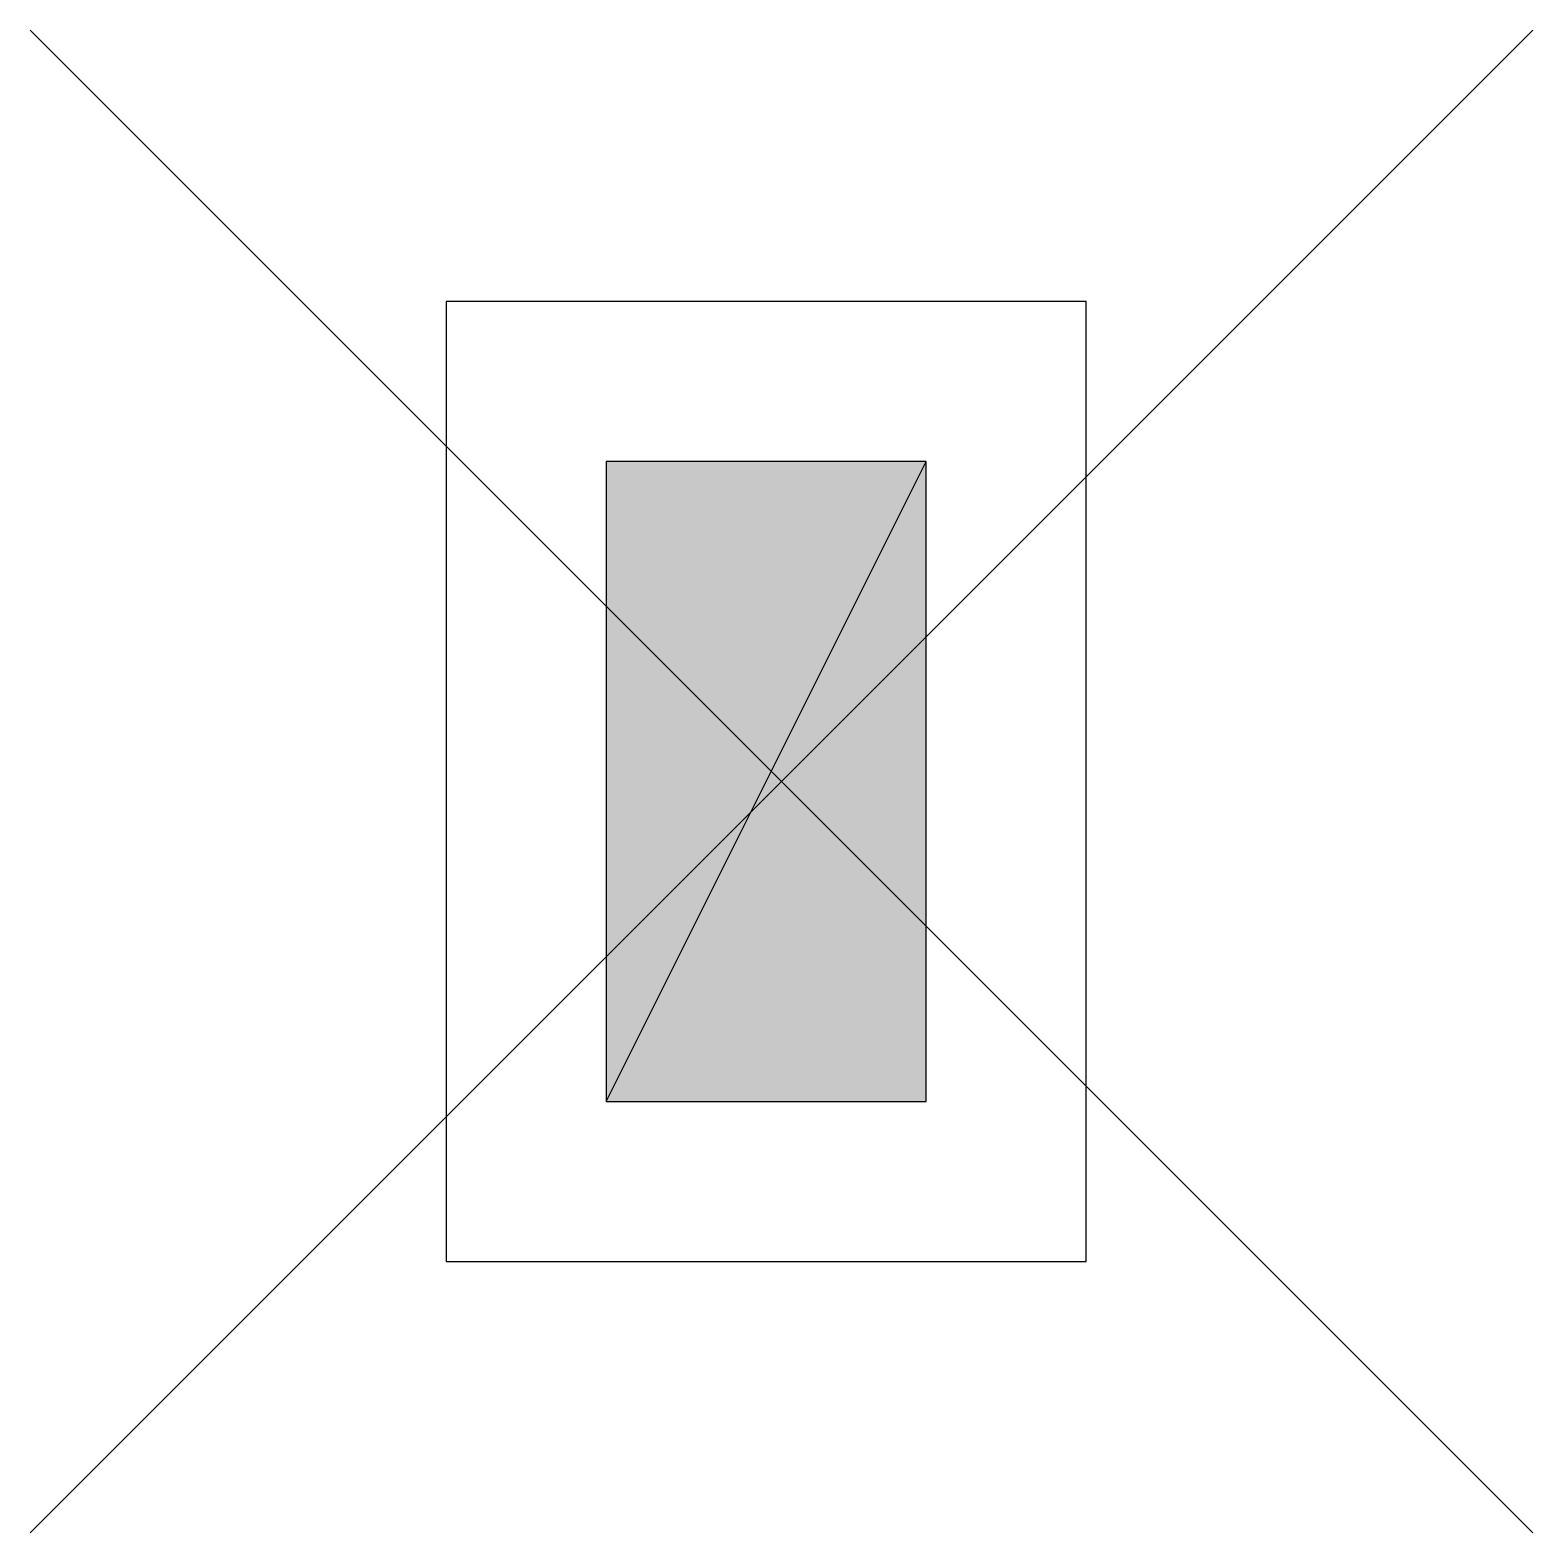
# Model space of a CAD drawing. Extents: x -0.463 to 0.476, y -0.476 to 0.463.
import ezdxf

# ---------------------------------------------------------------- set-up
doc = ezdxf.new("R2010")
doc.units = 0
doc.header["$LTSCALE"] = 0.2

msp = doc.modelspace()

# ---------------------------------------------------------------- hatches: boundary and pattern name
at = {"ltscale": 0.5}
msp.add_hatch(color=256, dxfattribs=at).paths.add_polyline_path([(0.0968, -0.2064), (0.0968, 0.1936), (-0.1032, 0.1936), (-0.1032, -0.2064)])

# ---------------------------------------------------------------- linework, layer by layer
at = {"color": 0}
for p, q in [((-0.46327, -0.47607), (0.47607, 0.46327)), ((0.47607, -0.47607), (-0.46327, 0.46327))]:
    msp.add_line(p, q, dxfattribs=at)
msp.add_line((-0.1032, -0.2064), (0.0968, 0.1936))
at = {"ltscale": 0.5, "flags": 128}
for points in [[(0.1968, -0.3064), (0.1968, 0.2936), (-0.2032, 0.2936), (-0.2032, -0.3064)], [(0.0968, -0.2064), (0.0968, 0.1936), (-0.1032, 0.1936), (-0.1032, -0.2064)]]:
    msp.add_lwpolyline(points, close=True, dxfattribs=at)

doc.saveas('drawing.dxf')
